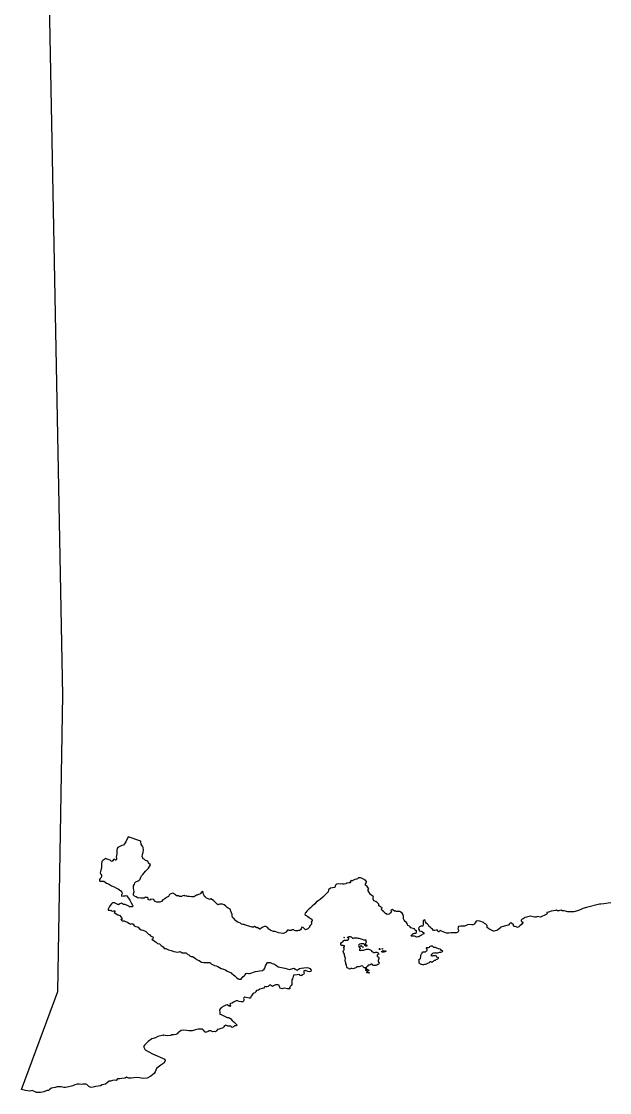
# Model space of a CAD drawing. Header units: inches. Extents: x 2525027 to 2750615, y 3895362 to 4165391.
# Drawn here: x 2525027 to 2539375, y 3916424 to 3942561 of the extents above; entities that cross this region are included whole.
import ezdxf

# ---------------------------------------------------------------- set-up
doc = ezdxf.new("R2010")
doc.units = ezdxf.units.IN
doc.header["$MEASUREMENT"] = 0
doc.layers.add('TDF.DBO', color=7, linetype='Continuous')

msp = doc.modelspace()

# ---------------------------------------------------------------- linework, layer by layer
at = {"layer": 'TDF.DBO'}
msp.add_lwpolyline([(2539408.958, 3921055.879), (2539337.579, 3921043.976), (2539238.441, 3921028.106), (2539163.097, 3921024.138), (2539131.373, 3921020.17), (2538814.132, 3920940.818), (2538722.926, 3920913.045), (2538655.512, 3920885.272), (2538592.064, 3920861.466), (2538500.858, 3920837.66), (2538429.478, 3920833.692), (2538358.099, 3920837.66), (2538270.858, 3920857.498), (2538215.341, 3920861.466), (2538191.548, 3920873.369), (2538159.824, 3920869.401), (2538136.031, 3920857.498), (2538108.273, 3920857.498), (2538080.514, 3920873.369), (2538056.721, 3920869.401), (2538009.135, 3920861.466), (2537953.618, 3920849.563), (2537886.205, 3920829.725), (2537842.584, 3920817.822), (2537854.481, 3920786.081), (2537830.688, 3920766.243), (2537783.102, 3920742.437), (2537735.516, 3920726.566), (2537691.895, 3920706.728), (2537648.275, 3920710.696), (2537616.55, 3920722.599), (2537584.826, 3920706.728), (2537553.102, 3920706.728), (2537442.068, 3920730.534), (2537406.379, 3920722.599), (2537350.862, 3920706.728), (2537307.241, 3920698.793), (2537291.379, 3920678.955), (2537263.621, 3920663.084), (2537239.828, 3920655.149), (2537216.035, 3920627.375), (2537220, 3920607.537), (2537231.897, 3920595.634), (2537259.655, 3920583.731), (2537263.621, 3920583.731), (2537251.724, 3920559.926), (2537235.862, 3920536.12), (2537184.311, 3920492.476), (2537160.518, 3920468.67), (2537132.759, 3920452.799), (2537097.07, 3920468.67), (2537069.311, 3920472.638), (2537041.553, 3920476.605), (2537033.622, 3920500.411), (2537033.622, 3920520.249), (2536982.07, 3920555.958), (2536954.312, 3920563.893), (2536926.553, 3920536.12), (2536906.726, 3920512.314), (2536867.071, 3920504.379), (2536712.416, 3920460.735), (2536712.416, 3920444.864), (2536684.657, 3920417.091), (2536652.933, 3920397.253), (2536625.175, 3920381.382), (2536593.451, 3920373.447), (2536557.761, 3920365.511), (2536545.865, 3920365.511), (2536425.775, 3920423.533), (2536391.21, 3920448.832), (2536387.245, 3920500.411), (2536359.486, 3920532.152), (2536327.762, 3920548.023), (2536296.038, 3920571.828), (2536212.763, 3920607.537), (2536161.211, 3920611.505), (2536121.556, 3920603.57), (2536097.763, 3920563.893), (2536070.005, 3920532.152), (2536042.246, 3920520.249), (2536014.488, 3920520.249), (2535927.247, 3920528.184), (2535863.798, 3920496.443), (2535840.005, 3920484.54), (2535828.109, 3920484.54), (2535768.626, 3920488.507), (2535744.833, 3920484.54), (2535693.282, 3920472.637), (2535681.385, 3920448.831), (2535677.42, 3920417.09), (2535689.316, 3920389.317), (2535689.316, 3920369.478), (2535669.489, 3920341.705), (2535641.73, 3920325.834), (2535602.075, 3920321.867), (2535562.42, 3920321.867), (2535498.972, 3920317.899), (2535451.386, 3920313.932), (2535395.869, 3920313.932), (2535352.248, 3920333.77), (2535312.593, 3920345.673), (2535276.904, 3920365.511), (2535245.18, 3920377.414), (2535225.352, 3920365.511), (2535217.421, 3920357.576), (2535209.49, 3920345.673), (2535189.663, 3920349.64), (2535181.732, 3920365.511), (2535173.801, 3920385.349), (2535146.042, 3920385.349), (2535102.422, 3920377.414), (2535078.629, 3920377.414), (2535054.836, 3920409.155), (2535035.008, 3920428.993), (2534995.353, 3920460.734), (2534967.595, 3920488.507), (2534959.664, 3920512.313), (2534931.905, 3920536.119), (2534908.112, 3920548.022), (2534888.285, 3920587.698), (2534876.388, 3920619.439), (2534852.595, 3920639.278), (2534828.802, 3920615.472), (2534824.837, 3920575.795), (2534824.837, 3920520.249), (2534816.906, 3920488.507), (2534793.113, 3920484.54), (2534769.32, 3920480.572), (2534741.561, 3920468.669), (2534721.734, 3920452.799), (2534717.768, 3920413.122), (2534729.665, 3920401.219), (2534733.63, 3920389.317), (2534733.63, 3920373.446), (2534777.251, 3920361.543), (2534808.975, 3920345.673), (2534840.699, 3920325.834), (2534844.664, 3920305.996), (2534840.699, 3920294.093), (2534804.28, 3920278.505), (2534787.169, 3920267.484), (2534770.732, 3920255.919), (2534753.086, 3920246.39), (2534737.201, 3920236.536), (2534735.977, 3920235.776), (2534726.861, 3920230.974), (2534717.382, 3920225.981), (2534696.79, 3920223.1), (2534668.407, 3920215.734), (2534650.89, 3920224.497), (2534642.132, 3920233.26), (2534620.236, 3920242.023), (2534566.184, 3920239.89), (2534553.784, 3920239.89), (2534541.384, 3920239.89), (2534538.285, 3920247.644), (2534536.735, 3920253.847), (2534547.584, 3920258.5), (2534549.134, 3920253.847), (2534552.234, 3920247.644), (2534559.984, 3920278.66), (2534569.284, 3920291.067), (2534580.134, 3920301.923), (2534597.184, 3920309.677), (2534620.434, 3920311.228), (2534642.134, 3920317.431), (2534662.283, 3920332.939), (2534666.933, 3920345.346), (2534668.483, 3920360.854), (2534665.383, 3920373.26), (2534657.633, 3920374.811), (2534642.134, 3920374.811), (2534632.834, 3920385.667), (2534625.084, 3920394.972), (2534617.334, 3920421.336), (2534583.234, 3920430.641), (2534530.535, 3920443.047), (2534507.285, 3920464.759), (2534493.335, 3920488.021), (2534456.135, 3920503.529), (2534446.835, 3920517.486), (2534434.436, 3920548.503), (2534420.486, 3920570.214), (2534389.486, 3920596.578), (2534361.586, 3920630.696), (2534347.636, 3920666.365), (2534347.636, 3920720.644), (2534341.436, 3920759.414), (2534313.537, 3920798.184), (2534284.087, 3920826.099), (2534259.287, 3920838.506), (2534215.888, 3920844.709), (2534180.238, 3920843.158), (2534158.538, 3920847.811), (2534127.538, 3920854.014), (2534094.989, 3920877.276), (2534068.639, 3920889.683), (2534051.589, 3920883.479), (2534046.939, 3920878.827), (2534040.739, 3920863.319), (2534043.839, 3920854.014), (2534048.489, 3920841.607), (2534051.589, 3920830.752), (2534050.039, 3920819.896), (2534040.739, 3920810.591), (2534026.789, 3920805.939), (2534019.039, 3920802.837), (2534006.64, 3920788.88), (2533998.89, 3920781.125), (2533991.14, 3920774.922), (2533946.19, 3920771.821), (2533911.483, 3920790.627), (2533867.118, 3920836.351), (2533819.584, 3920876.306), (2533812.891, 3920888.132), (2533809.792, 3920903.64), (2533823.741, 3920920.699), (2533817.541, 3920939.309), (2533784.992, 3920956.368), (2533758.642, 3920971.876), (2533749.342, 3920981.181), (2533744.692, 3921021.502), (2533724.542, 3921044.764), (2533704.393, 3921064.925), (2533681.143, 3921077.332), (2533648.593, 3921091.289), (2533625.343, 3921103.696), (2533609.843, 3921147.118), (2533609.843, 3921164.177), (2533611.393, 3921182.787), (2533612.943, 3921190.541), (2533608.513, 3921207.131), (2533545.526, 3921258.895), (2533505.385, 3921318.495), (2533479.63, 3921363.307), (2533498.775, 3921398.894), (2533457.871, 3921448.98), (2533423.317, 3921486.612), (2533420.745, 3921503.806), (2533423.845, 3921520.865), (2533434.695, 3921544.128), (2533445.545, 3921556.534), (2533445.545, 3921576.695), (2533419.195, 3921603.059), (2533403.695, 3921606.16), (2533386.646, 3921620.118), (2533340.146, 3921646.482), (2533323.096, 3921658.888), (2533298.296, 3921665.092), (2533275.047, 3921663.541), (2533248.697, 3921661.99), (2533222.347, 3921643.38), (2533203.747, 3921632.524), (2533157.248, 3921620.118), (2533129.348, 3921609.262), (2533112.298, 3921598.406), (2533102.998, 3921590.652), (2533090.598, 3921590.652), (2533071.999, 3921595.305), (2533061.149, 3921589.101), (2533048.749, 3921576.695), (2533053.399, 3921562.738), (2533053.399, 3921553.433), (2533047.199, 3921544.128), (2533023.949, 3921542.577), (2532971.249, 3921533.272), (2532957.3, 3921531.721), (2532943.35, 3921516.213), (2532899.95, 3921513.111), (2532878.25, 3921513.111), (2532855.001, 3921519.315), (2532802.669, 3921510.123), (2532751.795, 3921517.55), (2532711.394, 3921512.93), (2532690.965, 3921481.689), (2532673.652, 3921427.816), (2532617.538, 3921422.882), (2532564.222, 3921409.947), (2532521.185, 3921374.158), (2532513.808, 3921323.248), (2532475.843, 3921290.024), (2532377.183, 3921192.955), (2532313.899, 3921139.276), (2532268.308, 3921106.02), (2532225.221, 3921080.407), (2532177.51, 3921017.379), (2532121.205, 3920970.842), (2532078.94, 3920933.579), (2532039.24, 3920898.804), (2531990.469, 3920849.029), (2531962.216, 3920819.152), (2531946.732, 3920797.936), (2531942.563, 3920772.806), (2531964.965, 3920749.877), (2532015.033, 3920717.805), (2532049.467, 3920696.621), (2532092.557, 3920662.743), (2532123.729, 3920634.673), (2532117.014, 3920608.316), (2532096.532, 3920590.935), (2532104.941, 3920561.879), (2532100.158, 3920529.893), (2532070.708, 3920501.978), (2532056.759, 3920477.165), (2532053.659, 3920457.004), (2532030.409, 3920433.742), (2532013.359, 3920422.886), (2531957.135, 3920397.466), (2531897.319, 3920453.575), (2531867.66, 3920457.004), (2531850.61, 3920416.683), (2531835.111, 3920394.971), (2531813.411, 3920377.912), (2531787.061, 3920374.811), (2531763.811, 3920373.26), (2531739.012, 3920373.26), (2531711.112, 3920373.26), (2531680.112, 3920381.014), (2531669.262, 3920393.421), (2531644.462, 3920393.421), (2531624.313, 3920393.421), (2531604.163, 3920374.811), (2531577.813, 3920374.811), (2531556.113, 3920381.014), (2531539.063, 3920388.768), (2531520.464, 3920384.116), (2531512.714, 3920374.811), (2531495.664, 3920351.548), (2531481.714, 3920334.489), (2531439.864, 3920311.227), (2531415.065, 3920303.473), (2531401.115, 3920303.473), (2531297.266, 3920325.185), (2531258.516, 3920340.693), (2531216.667, 3920356.201), (2531179.467, 3920354.65), (2531110.135, 3920378.642), (2531065.084, 3920408.137), (2531039.061, 3920442.439), (2530985.719, 3920474.064), (2530953.169, 3920477.165), (2530914.419, 3920461.657), (2530889.619, 3920441.497), (2530871.02, 3920430.641), (2530840.02, 3920412.031), (2530835.37, 3920408.929), (2530787.32, 3920449.251), (2530759.421, 3920447.7), (2530729.971, 3920467.861), (2530711.371, 3920474.064), (2530688.121, 3920460.106), (2530655.572, 3920460.106), (2530576.522, 3920481.818), (2530519.173, 3920500.428), (2530464.924, 3920522.139), (2530457.174, 3920528.342), (2530427.724, 3920528.342), (2530396.724, 3920531.444), (2530368.824, 3920560.91), (2530334.725, 3920576.418), (2530302.175, 3920585.723), (2530294.425, 3920585.723), (2530253.157, 3920620.539), (2530229.282, 3920629.638), (2530223.4, 3920658.664), (2530209.823, 3920680.228), (2530184.376, 3920689.628), (2530164.226, 3920719.093), (2530164.226, 3920770.27), (2530139.427, 3920854.014), (2530117.727, 3920900.539), (2530072.777, 3920922.25), (2530046.428, 3920936.208), (2530007.678, 3920978.08), (2529972.028, 3921002.893), (2529934.829, 3921019.952), (2529894.529, 3921021.503), (2529858.879, 3921018.401), (2529827.88, 3921009.096), (2529799.98, 3921021.503), (2529758.13, 3921061.824), (2529717.831, 3921102.145), (2529689.931, 3921128.509), (2529651.181, 3921148.67), (2529623.282, 3921136.263), (2529567.415, 3921156.241), (2529538.581, 3921171.693), (2529516.103, 3921189.587), (2529494.926, 3921209.984), (2529487.723, 3921235.249), (2529464.417, 3921282.109), (2529462.363, 3921313.607), (2529442.374, 3921328.953), (2529419.403, 3921314.121), (2529400.083, 3921286.693), (2529376.834, 3921264.981), (2529347.384, 3921254.126), (2529317.934, 3921244.821), (2529299.334, 3921240.168), (2529249.735, 3921206.05), (2529229.585, 3921198.296), (2529178.436, 3921198.296), (2529128.836, 3921209.152), (2529086.986, 3921212.254), (2529065.287, 3921215.355), (2529046.687, 3921224.66), (2529023.437, 3921218.457), (2528993.987, 3921232.414), (2528961.438, 3921221.559), (2528930.438, 3921207.601), (2528883.938, 3921210.703), (2528856.039, 3921223.109), (2528803.851, 3921223.286), (2528791.594, 3921248.612), (2528720.16, 3921288.493), (2528693.569, 3921285.035), (2528652.164, 3921262.869), (2528642.555, 3921254.171), (2528612.812, 3921209.205), (2528564.457, 3921187.122), (2528523.456, 3921149.844), (2528476.292, 3921126.958), (2528446.843, 3921085.086), (2528404.993, 3921072.679), (2528370.893, 3921068.027), (2528327.494, 3921072.679), (2528290.294, 3921088.188), (2528271.694, 3921094.391), (2528260.844, 3921137.814), (2528186.445, 3921142.466), (2528167.845, 3921117.653), (2528116.696, 3921136.263), (2528115.146, 3921165.729), (2528102.746, 3921185.889), (2528065.546, 3921185.889), (2528042.296, 3921195.194), (2528022.147, 3921168.83), (2527994.247, 3921165.729), (2527938.447, 3921170.381), (2527899.698, 3921179.686), (2527873.348, 3921167.279), (2527848.548, 3921181.237), (2527829.948, 3921202.948), (2527788.099, 3921218.456), (2527764.849, 3921244.82), (2527761.749, 3921274.286), (2527777.249, 3921333.217), (2527766.399, 3921364.233), (2527758.649, 3921412.309), (2527763.299, 3921437.122), (2527763.299, 3921468.138), (2527781.899, 3921510.01), (2527797.399, 3921545.679), (2527822.199, 3921562.738), (2527871.798, 3921587.551), (2527902.798, 3921609.262), (2527922.948, 3921634.076), (2527941.547, 3921677.498), (2527953.947, 3921710.066), (2527991.147, 3921744.184), (2528050.873, 3921825.887), (2528125.935, 3921901.155), (2528175.736, 3921977.355), (2528128.375, 3922021.355), (2528115.921, 3922050.47), (2528088.021, 3922075.283), (2528050.821, 3922084.588), (2528038.422, 3922103.198), (2528019.822, 3922118.706), (2527998.122, 3922131.113), (2527972.849, 3922183.731), (2527977.398, 3922234.035), (2527993.355, 3922286.72), (2528001.694, 3922336.978), (2527998.869, 3922401.217), (2527984.275, 3922439.161), (2527950.785, 3922481.107), (2527936.395, 3922555.468), (2527632.996, 3922664.757), (2527570.326, 3922540.529), (2527539.326, 3922497.106), (2527514.527, 3922462.988), (2527477.327, 3922453.683), (2527424.628, 3922428.87), (2527381.228, 3922407.158), (2527359.528, 3922376.142), (2527356.428, 3922338.922), (2527353.328, 3922311.008), (2527353.328, 3922286.195), (2527353.328, 3922276.89), (2527356.428, 3922252.077), (2527344.028, 3922205.552), (2527337.828, 3922168.332), (2527344.028, 3922149.723), (2527350.228, 3922118.706), (2527340.928, 3922096.995), (2527325.428, 3922096.995), (2527303.729, 3922112.503), (2527272.729, 3922112.503), (2527254.129, 3922090.792), (2527241.729, 3922062.877), (2527216.93, 3922069.08), (2527192.13, 3922096.995), (2527120.83, 3922121.808), (2527083.631, 3922134.214), (2527012.853, 3922088.205), (2526986.515, 3922059.563), (2526979.402, 3922006.773), (2526984.432, 3921957.421), (2526978.232, 3921917.1), (2526968.932, 3921876.779), (2526962.732, 3921848.864), (2526953.432, 3921814.746), (2526950.332, 3921786.831), (2526962.732, 3921755.815), (2526978.232, 3921731.002), (2526984.432, 3921706.189), (2526972.032, 3921672.071), (2526944.132, 3921647.258), (2526931.732, 3921622.445), (2526931.732, 3921600.733), (2526937.932, 3921582.123), (2527037.44, 3921580.555), (2527102.5, 3921536.972), (2527155.246, 3921514.939), (2527224.077, 3921470.053), (2527286.855, 3921442.863), (2527349.634, 3921415.675), (2527385.974, 3921395.097), (2527450.967, 3921347.109), (2527479.583, 3921317.182), (2527486.627, 3921281.265), (2527468.027, 3921250.248), (2527471.127, 3921219.232), (2527520.727, 3921225.435), (2527554.826, 3921225.435), (2527579.626, 3921234.74), (2527601.326, 3921225.435), (2527672.626, 3921119.979), (2527700.525, 3921054.845), (2527734.625, 3920999.015), (2527747.025, 3920977.304), (2527740.825, 3920958.694), (2527712.925, 3920955.593), (2527700.525, 3920955.593), (2527678.825, 3920955.593), (2527663.326, 3920955.593), (2527650.926, 3920971.101), (2527554.827, 3921011.422), (2527514.527, 3921011.422), (2527471.127, 3921045.54), (2527424.628, 3921033.133), (2527396.728, 3921008.32), (2527297.529, 3921051.743), (2527247.93, 3921051.743), (2527223.13, 3921026.93), (2527192.13, 3920992.812), (2527173.53, 3920964.897), (2527158.03, 3920930.779), (2527145.631, 3920899.763), (2527142.531, 3920878.052), (2527164.23, 3920871.848), (2527192.13, 3920868.747), (2527210.73, 3920871.848), (2527223.13, 3920859.442), (2527241.73, 3920853.239), (2527275.829, 3920859.442), (2527303.729, 3920856.34), (2527306.829, 3920837.73), (2527291.329, 3920816.019), (2527378.128, 3920763.291), (2527430.828, 3920744.681), (2527480.427, 3920679.547), (2527480.427, 3920664.039), (2527480.427, 3920639.226), (2527449.428, 3920645.429), (2527483.527, 3920617.514), (2527533.127, 3920614.413), (2527567.227, 3920595.803), (2527601.326, 3920586.498), (2527626.126, 3920570.99), (2527660.226, 3920546.177), (2527681.925, 3920536.872), (2527731.525, 3920546.177), (2527750.125, 3920530.668), (2527774.925, 3920496.55), (2527815.224, 3920477.941), (2527849.324, 3920471.737), (2527874.124, 3920456.229), (2527905.123, 3920415.908), (2527945.423, 3920391.095), (2527991.922, 3920387.993), (2528029.122, 3920369.383), (2528060.122, 3920356.977), (2528075.622, 3920341.469), (2528100.421, 3920313.554), (2528112.821, 3920304.249), (2528128.321, 3920291.842), (2528156.221, 3920273.233), (2528177.921, 3920248.42), (2528205.82, 3920229.81), (2528236.82, 3920226.708), (2528239.92, 3920208.098), (2528236.82, 3920173.98), (2528212.02, 3920167.777), (2528261.62, 3920130.557), (2528314.319, 3920090.236), (2528345.319, 3920062.321), (2528391.819, 3920053.017), (2528435.218, 3920012.695), (2528484.818, 3919978.577), (2528509.618, 3919941.358), (2528549.917, 3919938.256), (2528618.116, 3919907.24), (2528683.216, 3919888.63), (2528742.115, 3919863.817), (2528794.815, 3919854.512), (2528835.114, 3919851.41), (2528875.414, 3919854.512), (2528897.114, 3919863.817), (2528946.713, 3919835.902), (2528993.213, 3919832.8), (2529036.612, 3919832.8), (2529052.112, 3919829.699), (2529086.212, 3919789.378), (2529114.112, 3919783.174), (2529129.612, 3919770.768), (2529145.111, 3919749.056), (2529169.911, 3919742.853), (2529204.011, 3919742.853), (2529244.311, 3919721.142), (2529272.21, 3919693.227), (2529300.11, 3919674.617), (2529362.109, 3919643.601), (2529393.109, 3919621.889), (2529421.009, 3919609.483), (2529439.609, 3919609.483), (2529479.908, 3919597.076), (2529529.508, 3919597.076), (2529591.507, 3919600.178), (2529619.407, 3919597.076), (2529659.707, 3919566.06), (2529690.706, 3919547.45), (2529734.106, 3919528.84), (2529777.505, 3919513.332), (2529820.905, 3919504.027), (2529861.205, 3919476.112), (2529901.504, 3919454.401), (2529935.604, 3919441.994), (2529979.003, 3919429.588), (2530013.103, 3919410.978), (2530047.203, 3919386.165), (2530084.402, 3919367.555), (2530140.202, 3919345.844), (2530161.902, 3919317.929), (2530189.801, 3919305.522), (2530242.501, 3919268.303), (2530276.601, 3919234.185), (2530310.7, 3919200.067), (2530341.7, 3919190.762), (2530385.1, 3919190.762), (2530431.599, 3919246.591), (2530471.899, 3919283.811), (2530509.098, 3919327.234), (2530533.898, 3919339.64), (2530571.098, 3919327.234), (2530598.998, 3919327.234), (2530648.597, 3919342.742), (2530688.897, 3919364.454), (2530738.496, 3919379.962), (2530794.296, 3919386.165), (2530837.695, 3919392.368), (2530905.895, 3919404.775), (2530949.294, 3919435.791), (2530967.894, 3919463.706), (2530983.394, 3919513.332), (2531001.994, 3919559.857), (2531029.893, 3919593.975), (2531098.093, 3919600.178), (2531147.692, 3919572.263), (2531200.392, 3919559.857), (2531249.991, 3919525.739), (2531293.391, 3919494.722), (2531451.437, 3919460.564), (2531568.414, 3919423.914), (2531646.787, 3919451.299), (2531674.687, 3919457.502), (2531714.987, 3919432.689), (2531739.786, 3919417.181), (2531758.386, 3919414.079), (2531780.086, 3919426.486), (2531811.086, 3919451.299), (2531851.385, 3919463.706), (2531919.585, 3919469.909), (2531978.484, 3919476.112), (2532031.183, 3919469.909), (2532062.183, 3919451.299), (2532096.283, 3919410.978), (2532083.883, 3919379.961), (2532049.783, 3919373.758), (2532012.584, 3919379.961), (2531959.884, 3919404.774), (2531919.585, 3919392.368), (2531916.485, 3919361.352), (2531925.784, 3919339.64), (2531913.385, 3919324.132), (2531910.285, 3919305.522), (2531869.985, 3919293.116), (2531869.985, 3919271.404), (2531820.386, 3919280.709), (2531807.986, 3919305.522), (2531755.286, 3919293.116), (2531690.187, 3919290.014), (2531665.387, 3919286.912), (2531646.787, 3919224.88), (2531637.487, 3919200.067), (2531621.987, 3919175.253), (2531625.087, 3919122.526), (2531625.087, 3919063.595), (2531609.588, 3919038.781), (2531587.888, 3919023.273), (2531584.788, 3919007.765), (2531575.488, 3918995.359), (2531566.188, 3918992.257), (2531575.488, 3918970.545), (2531572.388, 3918951.936), (2531547.588, 3918951.936), (2531516.588, 3918951.936), (2531445.289, 3918973.647), (2531401.89, 3918967.444), (2531380.19, 3918951.936), (2531349.19, 3918964.342), (2531311.99, 3919017.07), (2531311.99, 3919048.086), (2531284.091, 3919054.29), (2531228.291, 3919051.188), (2531178.692, 3919026.375), (2531150.792, 3919013.968), (2531125.992, 3919029.477), (2531107.392, 3919048.086), (2531079.493, 3919044.985), (2531048.493, 3919010.867), (2531014.393, 3919001.562), (2530995.793, 3919001.562), (2530961.694, 3919010.867), (2530958.594, 3918992.257), (2530936.894, 3918970.545), (2530896.594, 3918964.342), (2530846.995, 3918948.834), (2530812.895, 3918920.919), (2530763.296, 3918917.818), (2530744.696, 3918886.801), (2530729.196, 3918858.887), (2530698.196, 3918849.582), (2530670.297, 3918834.073), (2530657.897, 3918812.362), (2530642.397, 3918787.549), (2530620.697, 3918772.041), (2530620.697, 3918756.533), (2530614.497, 3918728.618), (2530586.597, 3918728.618), (2530512.198, 3918747.228), (2530474.998, 3918753.431), (2530456.399, 3918737.923), (2530443.999, 3918719.313), (2530456.399, 3918703.805), (2530456.399, 3918672.788), (2530447.099, 3918651.077), (2530431.599, 3918635.569), (2530391.299, 3918635.569), (2530341.7, 3918647.975), (2530301.4, 3918663.484), (2530264.2, 3918660.382), (2530202.201, 3918626.264), (2530165.001, 3918607.654), (2530127.802, 3918595.248), (2530115.402, 3918579.739), (2530130.902, 3918545.621), (2530109.202, 3918523.91), (2530047.203, 3918567.333), (2530010.003, 3918554.926), (2529982.103, 3918542.52), (2529935.604, 3918514.605), (2529910.804, 3918489.792), (2529876.704, 3918464.979), (2529861.205, 3918430.861), (2529864.304, 3918393.641), (2529864.304, 3918359.523), (2529864.304, 3918340.913), (2529898.404, 3918331.608), (2529951.703, 3918307.683), (2529999.282, 3918278.158), (2530045.691, 3918254.942), (2530075.102, 3918257.169), (2530099.902, 3918244.762), (2530134.002, 3918226.153), (2530171.202, 3918182.73), (2530208.401, 3918148.612), (2530242.501, 3918114.494), (2530279.32, 3918075.895), (2530271.379, 3918052.07), (2530223.901, 3918052.461), (2530202.201, 3918030.75), (2530165.002, 3918012.14), (2530143.302, 3918024.546), (2530137.102, 3918043.156), (2530106.102, 3918043.156), (2530065.803, 3918043.156), (2530044.103, 3918055.563), (2530016.203, 3918067.969), (2529985.203, 3918052.461), (2529966.604, 3918024.546), (2529929.404, 3917996.632), (2529889.104, 3917984.225), (2529848.805, 3917974.92), (2529808.505, 3917959.412), (2529786.805, 3917934.599), (2529768.205, 3917915.989), (2529758.905, 3917909.786), (2529740.306, 3917912.887), (2529693.806, 3917909.786), (2529647.307, 3917928.396), (2529603.907, 3917934.599), (2529579.107, 3917912.887), (2529538.808, 3917894.278), (2529510.908, 3917900.481), (2529467.508, 3917943.904), (2529445.809, 3917968.717), (2529414.809, 3917968.717), (2529337.31, 3917971.819), (2529275.31, 3917956.31), (2529188.511, 3917934.599), (2529111.012, 3917934.599), (2529052.112, 3917937.701), (2528980.813, 3917950.107), (2528921.914, 3917937.701), (2528890.914, 3917915.989), (2528859.914, 3917894.278), (2528828.914, 3917860.16), (2528797.915, 3917838.448), (2528742.115, 3917832.245), (2528698.716, 3917832.245), (2528673.916, 3917813.635), (2528587.117, 3917810.533), (2528537.517, 3917819.838), (2528496.3921, 3917822.7775), (2528497.218, 3917822.94), (2528494.118, 3917822.94), (2528496.3921, 3917822.7775), (2528351.645, 3917794.289), (2528295.557, 3917762.227), (2528208.589, 3917735.57), (2528121.713, 3917673.033), (2528036.447, 3917591.591), (2528005.459, 3917547.899), (2528045.906, 3917464.325), (2528221.321, 3917366.999), (2528522.018, 3917239.832), (2528534.819, 3917201.651), (2528504.226, 3917142.217), (2528432.119, 3917090.954), (2528363.919, 3917041.328), (2528320.52, 3917010.311), (2528286.42, 3916932.77), (2528261.62, 3916886.246), (2528181.021, 3916821.111), (2528091.122, 3916777.689), (2528013.623, 3916771.485), (2527948.523, 3916777.689), (2527864.824, 3916793.197), (2527771.825, 3916786.993), (2527706.726, 3916777.689), (2527641.626, 3916777.689), (2527588.927, 3916796.298), (2527561.027, 3916774.587), (2527477.328, 3916765.282), (2527430.828, 3916755.977), (2527368.829, 3916755.977), (2527334.729, 3916721.859), (2527303.729, 3916728.062), (2527251.03, 3916715.656), (2527201.43, 3916700.148), (2527164.231, 3916700.148), (2527120.831, 3916659.826), (2527077.432, 3916631.912), (2526993.732, 3916616.403), (2526953.433, 3916588.489), (2526900.733, 3916582.285), (2526838.734, 3916572.981), (2526748.835, 3916548.167), (2526705.435, 3916554.371), (2526671.336, 3916576.082), (2526621.736, 3916619.505), (2526600.036, 3916631.912), (2526528.737, 3916628.81), (2526482.629, 3916623.793), (2526432.638, 3916631.912), (2526386.138, 3916631.912), (2526333.439, 3916613.302), (2526277.639, 3916588.489), (2526184.64, 3916563.676), (2526104.041, 3916551.27), (2526060.641, 3916551.27), (2525995.542, 3916563.676), (2525902.543, 3916560.575), (2525846.743, 3916551.27), (2525759.944, 3916529.558), (2525719.644, 3916507.847), (2525691.745, 3916476.83), (2525651.445, 3916473.729), (2525629.745, 3916464.424), (2525570.846, 3916439.611), (2525496.447, 3916424.103), (2525425.147, 3916424.103), (2525391.048, 3916424.103), (2525360.048, 3916445.814), (2525285.649, 3916476.83), (2525236.049, 3916458.221), (2525127.55, 3916473.729), (2525027.259, 3916498.841), (2525918.446, 3918889.053), (2526034.259, 3926123.598), (2525484.394, 3954872.047)], dxfattribs=at)
for points in [[(2533257.484, 3919494.002), (2533232.272, 3919493.514), (2533206.772, 3919488.742), (2533187.382, 3919471.484), (2533163.985, 3919460.7), (2533139.299, 3919452.762), (2533114.288, 3919445.932), (2533088.888, 3919449.884), (2533063.677, 3919449.237), (2533057.062, 3919442.532), (2533033.654, 3919433.175), (2533015.927, 3919451.452), (2532991.31, 3919456.835), (2532970.595, 3919471.444), (2532962.189, 3919495.016), (2532960.745, 3919520.856), (2532953.921, 3919544.915), (2532944.561, 3919568.957), (2532939.478, 3919593.504), (2532931.067, 3919617.869), (2532922.342, 3919641.757), (2532925.662, 3919666.677), (2532929.774, 3919691.762), (2532927.697, 3919717.439), (2532917.543, 3919741.475), (2532908.329, 3919767.262), (2532907.05, 3919792.311), (2532901.156, 3919819.548), (2532883.111, 3919837.98), (2532879.292, 3919863.328), (2532882.451, 3919888.723), (2532898.33, 3919909.13), (2532903.396, 3919933.904), (2532893.565, 3919956.991), (2532881.363, 3919979.11), (2532906.714, 3919982.454), (2532905.911, 3920007.505), (2532879.729, 3920009.707), (2532854.038, 3920009.691), (2532829.569, 3920016.504), (2532818.159, 3920038.787), (2532822.11, 3920064.188), (2532835.282, 3920086.32), (2532857.402, 3920098.364), (2532877.44, 3920113.566), (2532887.752, 3920136.472), (2532912.134, 3920142.346), (2532937.348, 3920142.517), (2532963.039, 3920142.532), (2532988.714, 3920144.926), (2533009.383, 3920160.607), (2533013.653, 3920185.851), (2532994.35, 3920202.69), (2532980.248, 3920224.321), (2533002.532, 3920212.102), (2533018.896, 3920231.243), (2533044.123, 3920229.51), (2533068.906, 3920223.018), (2533092.294, 3920211.916), (2533106.391, 3920190.92), (2533131.45, 3920190.613), (2533155.825, 3920197.598), (2533181.498, 3920200.309), (2533207.357, 3920198.898), (2533232.124, 3920194.942), (2533257.224, 3920188.452), (2533281.848, 3920182.116), (2533306.634, 3920175.306), (2533331.886, 3920169.768), (2533355.886, 3920162.001), (2533380.682, 3920153.605), (2533405.904, 3920152.666), (2533430.994, 3920147.761), (2533430.847, 3920122.544), (2533435.14, 3920097.517), (2533427.849, 3920073.521), (2533412.443, 3920053.435), (2533431.586, 3920036.754), (2533452.455, 3920022.94), (2533457.378, 3919998.392), (2533432.014, 3919996.952), (2533411.144, 3920011.083), (2533399.417, 3920033.206), (2533381.694, 3920051.006), (2533356.14, 3920054.164), (2533330.609, 3920053.832), (2533304.946, 3920049.694), (2533280.576, 3920042.075), (2533256.852, 3920032.558), (2533249.404, 3920008.244), (2533259.868, 3919985.32), (2533276.809, 3919965.928), (2533288.066, 3919942.851), (2533283.475, 3919918.239), (2533270.461, 3919896.266), (2533295.38, 3919893.263), (2533320.406, 3919897.714), (2533346.414, 3919897.89), (2533372.419, 3919898.225), (2533396.473, 3919905.841), (2533420.365, 3919913.932), (2533444.261, 3919921.389), (2533471.224, 3919920.937), (2533496.744, 3919922.695), (2533521.826, 3919919.059), (2533544.431, 3919906.367), (2533561.211, 3919887.45), (2533575.15, 3919866.452), (2533597.749, 3919854.711), (2533620.498, 3919844.081), (2533645.88, 3919842.984), (2533670.243, 3919851.713), (2533696.076, 3919854.108), (2533720.082, 3919845.389), (2533729.44, 3919821.823), (2533734.266, 3919817.104), (2533734.267, 3919817.104), (2533747.32, 3919804.341), (2533725.84, 3919791.35), (2533706.284, 3919775.201), (2533706.456, 3919749.828), (2533726.385, 3919734.263), (2533748.364, 3919720.297), (2533748.984, 3919700.68), (2533749.171, 3919694.77), (2533739.18, 3919671.39), (2533733.957, 3919646.457), (2533732.546, 3919620.598), (2533749.014, 3919600.886), (2533759.161, 3919577.801), (2533740.883, 3919560.391), (2533719.726, 3919546.61), (2533696.809, 3919535.036), (2533672.592, 3919528.053), (2533647.086, 3919524.233), (2533621.878, 3919523.111), (2533599.286, 3919533.9), (2533584.398, 3919554.416), (2533558.857, 3919555.67), (2533536.422, 3919543.307), (2533511.884, 3919536.956), (2533487.353, 3919529.495), (2533470.351, 3919510.984), (2533457.021, 3919488.85), (2533435.87, 3919474.117), (2533410.057, 3919468.709), (2533384.673, 3919470.282), (2533367.731, 3919489.673), (2533355.845, 3919511.954), (2533330.766, 3919515.273), (2533304.791, 3919510.339), (2533282.515, 3919497.819)], [(2532892.55, 3920205.344), (2532892.94, 3920211.964), (2532904.34, 3920219.114), (2532911.78, 3920210.004), (2532902.69, 3920202.544)], [(2533312.751, 3920009.153), (2533324.561, 3920003.113), (2533325.571, 3919991.583), (2533315.231, 3919985.443), (2533306.451, 3919992.033), (2533305.411, 3920002.283)], [(2533355.581, 3919965.333), (2533350.721, 3919975.663), (2533355.7, 3919982.324), (2533367.371, 3919979.113), (2533365.871, 3919968.923)], [(2535049.78, 3920002.232), (2535067.061, 3919991.861), (2535077.94, 3919973.396), (2535098.091, 3919968.833), (2535118.674, 3919969.683), (2535138.834, 3919967.15), (2535156.658, 3919957.182), (2535174.618, 3919947.349), (2535193.393, 3919938.189), (2535211.765, 3919929.572), (2535231.29, 3919935.708), (2535244.758, 3919920.751), (2535256.18, 3919902.69), (2535275.377, 3919896.777), (2535292.93, 3919886.811), (2535305.582, 3919871.046), (2535292.242, 3919855.946), (2535271.916, 3919852.116), (2535253.465, 3919844.08), (2535233.816, 3919840.247), (2535214.204, 3919844.267), (2535198.03, 3919831.211), (2535178.507, 3919825.482), (2535158.19, 3919823.547), (2535138.172, 3919827.704), (2535117.742, 3919830.509), (2535097.562, 3919828.844), (2535077.642, 3919825.148), (2535058.657, 3919818.74), (2535042.889, 3919805.276), (2535028.065, 3919791.266), (2535018.497, 3919772.086), (2535035.363, 3919760.092), (2535055.546, 3919762.298), (2535075.339, 3919767.755), (2535095.385, 3919769.555), (2535115.964, 3919769.593), (2535136.288, 3919773.016), (2535144.053, 3919754.567), (2535148.428, 3919734.915), (2535166.938, 3919726.839), (2535185.923, 3919733.518), (2535190.84, 3919713.864), (2535191.148, 3919693.283), (2535176.596, 3919679.543), (2535158.409, 3919669.881), (2535140.628, 3919660.353), (2535122.573, 3919650.285), (2535103.054, 3919645.368), (2535085.006, 3919636.654), (2535073.285, 3919620.327), (2535055.504, 3919610.664), (2535037.991, 3919600.593), (2535020.032, 3919610.561), (2535000.696, 3919615.798), (2534983.179, 3919604.915), (2534971.458, 3919588.453), (2534953.407, 3919579.197), (2534933.483, 3919574.553), (2534914.627, 3919566.654), (2534897.116, 3919556.99), (2534878.394, 3919548.82), (2534857.937, 3919545.938), (2534838.411, 3919539.668), (2534817.956, 3919537.193), (2534798.905, 3919545.406), (2534779.293, 3919549.426), (2534760.238, 3919556.692), (2534744.866, 3919569.762), (2534732.486, 3919585.796), (2534734.071, 3919605.961), (2534732.272, 3919626.278), (2534729.252, 3919646.059), (2534719.316, 3919663.436), (2534726.717, 3919682.355), (2534746.749, 3919681.312), (2534759.146, 3919697.5), (2534762.356, 3919717.657), (2534773.674, 3919734.663), (2534769.571, 3919754.584), (2534770.344, 3919774.753), (2534775.039, 3919794.227), (2534790.403, 3919807.828), (2534799.966, 3919826.06), (2534805.476, 3919845.8), (2534823.131, 3919857.495), (2534843.189, 3919861.732), (2534863.491, 3919860.418), (2534883.92, 3919857.477), (2534899.014, 3919871.351), (2534913.703, 3919885.497), (2534924.075, 3919902.777), (2534925.119, 3919923.08), (2534908.657, 3919934.666), (2534908.075, 3919954.707), (2534919.473, 3919960.068), (2534939.796, 3919963.356), (2534960.111, 3919964.749), (2534978.562, 3919972.785), (2534993.79, 3919986.387), (2535009.554, 3919998.767), (2535029.473, 3920002.464)], [(2533750.991, 3919925.243), (2533751.521, 3919934.343), (2533760.581, 3919940.523), (2533770.691, 3919936.453), (2533775.561, 3919926.123), (2533772.781, 3919915.963), (2533762.551, 3919914.923)], [(2533868.788, 3919852.581), (2533844.247, 3919846.706), (2533818.876, 3919846.217), (2533815.066, 3919870.296), (2533835.898, 3919885.186), (2533860.61, 3919889.318), (2533884.925, 3919881.711), (2533909.466, 3919887.587), (2533918.506, 3919864.177), (2533893.313, 3919860.835)], [(2533839.441, 3919931.013), (2533837.931, 3919920.823), (2533827.771, 3919922.343), (2533824.011, 3919939.543), (2533835.851, 3919941.313)], [(2533443.591, 3919459.913), (2533449.761, 3919450.823), (2533441.941, 3919443.343), (2533431.821, 3919447.413), (2533419.691, 3919448.873), (2533433.361, 3919458.873)], [(2533499.263, 3919410.001), (2533498.674, 3919403.337), (2533477.204, 3919388.919), (2533450.066, 3919391.748), (2533427.16, 3919402.06), (2533429.524, 3919427.608), (2533454.226, 3919433.167), (2533478.551, 3919424.134)], [(2533470.183, 3919348.432), (2533445.117, 3919349.689), (2533461.482, 3919368.672), (2533482.879, 3919370.402)], [(2533499.531, 3919339.783), (2533498.481, 3919350.033), (2533511.023, 3919352.857), (2533513.721, 3919347.123), (2533509.671, 3919336.993)]]:
    msp.add_lwpolyline(points, close=True, dxfattribs=at)

doc.saveas('drawing.dxf')
